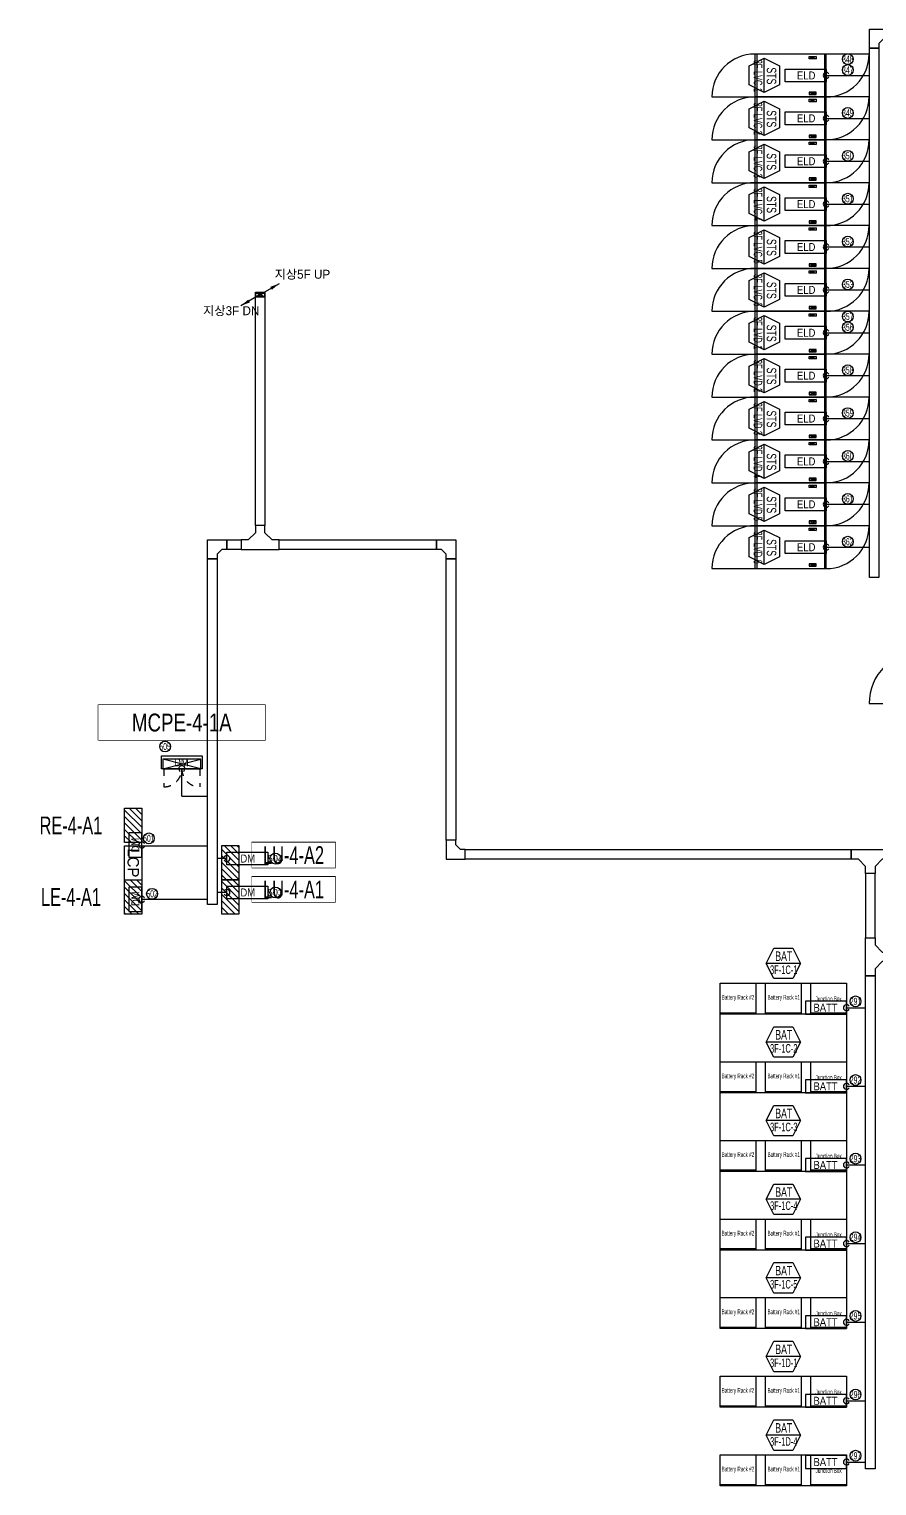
# Model space of a CAD drawing. Header units: millimetres. Extents: x 89450 to 753248, y -530175 to 1209785.
# Drawn here: x 265145 to 282938, y 386500 to 417072 of the extents above; entities that cross this region are included whole.
import ezdxf
from ezdxf.enums import TextEntityAlignment as Align

# ---------------------------------------------------------------- set-up
doc = ezdxf.new("R2010")
doc.units = ezdxf.units.MM
doc.header["$LTSCALE"] = 150
doc.linetypes.add('CONTINOUS', pattern=[0])
doc.linetypes.add('D1', pattern=[3, 1, -1, 1])
for name, color, linetype in [('------00 Switch Gear', 3, 'Continuous'), ('------00 Switch Gear_Number', 1, 'Continuous'), ('------01 Distribution Panel', 3, 'Continuous'), ('------01 Distribution Panel_UPS_Emgency', 232, 'Continuous'), ('------01 Motor Control Panel or Center', 4, 'Continuous'), ('------02 Etc Panel', 3, 'Continuous'), ('-----29 Indicator', 1, 'Continuous'), ('-----99 EPMS CABLE DUCT', 4, 'Continuous'), ('-----99 EPMS CONDUIT', 4, 'Continuous'), ('-----99 EPMS DEVICE', 3, 'Continuous')]:
    doc.layers.add(name, color=color, linetype=linetype)
doc.styles.add('ELEC', font='')
doc.styles.get('ELEC').set_extended_font_data('Dotum')

# ---------------------------------------------------------------- blocks, each defined once
blk = doc.blocks.new('A02')
h = blk.add_hatch()
h.set_pattern_fill('ANSI31', color=161, scale=25, style=0)
h.set_pattern_definition([(45, (-2000, -19200), (-56.1266, 56.1266), [])])
h.paths.add_polyline_path([(-300, 300), (-300, 0), (300, 0), (300, 300)])
at = {"color": 161}
blk.add_lwpolyline([(300, 0), (-300, 0), (-300, 300), (300, 300)], close=True, dxfattribs=at)
blk = doc.blocks.new('MCP_EQUIPMENT-2')
at = {"color": 161}
for p, q in [((200, 400), (0, -400)), ((200, -400), (0, 400))]:
    blk.add_line(p, q, dxfattribs=at)
at = {"color": 161, "linetype": 'D1'}
for p, q in [((200, 380), (580, 380)), ((200, -380), (580, -380))]:
    blk.add_line(p, q, dxfattribs=at)
at = {"color": 161}
blk.add_lwpolyline([(200, 400), (0, 400), (0, -400), (200, -400)], close=True, dxfattribs=at)
at = {"color": 161, "linetype": 'D1'}
for centre, start, end in [((200, 380), 270, 0), ((200, -380), 0, 90)]:
    blk.add_arc(centre, 380, start, end, dxfattribs=at)
blk = doc.blocks.new('A07')
at = {"color": 8}
blk.add_lwpolyline([(-300, 0), (-300, 300), (300, 300), (300, 0)], close=True, dxfattribs=at)
at = {"color": 8, "style": 'ELEC'}
blk.add_text('LCP', height=200, rotation=360, dxfattribs=at).set_placement((0, 150), align=Align.MIDDLE)
blk = doc.blocks.new('zw$32E')
for p, q in [((100, 0), (0, 0)), ((0, 0), (0, -400)), ((100, -75), (100, 0)), ((175, -150), (100, -75)), ((250, -150), (175, -150)), ((250, -250), (250, -150)), ((100, -325), (175, -250)), ((175, -250), (250, -250)), ((0, -400), (100, -400)), ((100, -400), (100, -325))]:
    blk.add_line(p, q)
blk = doc.blocks.new('A$C2e8f9a8b')
at = {"color": 0}
blk.add_line((30, 750), (30, 0), dxfattribs=at)
blk.add_lwpolyline([(650, 0), (0, 0), (0, 750), (650, 750)], close=True, dxfattribs=at)
blk = doc.blocks.new('1100x2200')
at = {"layer": '------00 Switch Gear', "color": 161}
for p, q in [((-2160, 0), (-2160, 1100)), ((-1990, 1050), (-1840, 1000)), ((-1840, 1050), (-1990, 1000)), ((1100, 1100), (-42, 1100)), ((-40, 0), (-40, 1100)), ((-3300, 0), (-2158, 0)), ((-1990, 50), (-1840, 100)), ((-1840, 50), (-1990, 100))]:
    blk.add_line(p, q, dxfattribs=at)
at = {"layer": '------00 Switch Gear', "color": 161, "elevation": 0}
for points in [[(0, 0), (0, 1100), (-2200, 1100), (-2200, 0)], [(-1840, 1050), (-1990, 1050), (-1990, 1000), (-1840, 1000)], [(-1840, 50), (-1990, 50), (-1990, 100), (-1840, 100)]]:
    blk.add_lwpolyline(points, close=True, dxfattribs=at)
at = {"layer": '------00 Switch Gear', "color": 161}
for centre, start, end in [((-2200, 0), 90, 180), ((0, 1100), 270, 0)]:
    blk.add_arc(centre, 1100, start, end, dxfattribs=at)
blk = doc.blocks.new('900X1500')
at = {"layer": '------00 Switch Gear', "color": 0}
for p, q in [((-1460, 900), (-1460, 0)), ((-210, 850), (-360, 800)), ((-360, 850), (-210, 800)), ((900, 900), (-42, 900)), ((-40, 900), (-40, 0)), ((-2400, 0), (-1458, 0)), ((-210, 50), (-360, 100)), ((-360, 50), (-210, 100))]:
    blk.add_line(p, q, dxfattribs=at)
at = {"layer": '------00 Switch Gear', "color": 0, "elevation": 0}
for points in [[(-1500, 900), (-1500, 0), (0, 0), (0, 900)], [(-360, 850), (-210, 850), (-210, 800), (-360, 800)], [(-360, 50), (-210, 50), (-210, 100), (-360, 100)]]:
    blk.add_lwpolyline(points, close=True, dxfattribs=at)
at = {"layer": '------00 Switch Gear', "color": 0}
for centre, start, end in [((-1500, 0), 90, 180), ((0, 900), 270, 0)]:
    blk.add_arc(centre, 900, start, end, dxfattribs=at)

msp = doc.modelspace()

# ---------------------------------------------------------------- linework, layer by layer
at = {"layer": '------00 Switch Gear', "color": 161, "elevation": 0}
msp.add_lwpolyline([(279650, 389800), (279650, 397050), (282300, 397050), (282300, 389800), (279650, 389800)], dxfattribs=at)
for points in [[(282300, 397050), (282300, 396400), (279650, 396400), (279650, 397050)], [(282300, 395400), (282300, 394750), (279650, 394750), (279650, 395400)], [(282300, 393750), (282300, 393100), (279650, 393100), (279650, 393750)], [(282300, 392100), (282300, 391450), (279650, 391450), (279650, 392100)], [(282300, 387150), (282300, 386500), (279650, 386500), (279650, 387150)]]:
    msp.add_lwpolyline(points, close=True, dxfattribs=at)
at = {"layer": '------00 Switch Gear', "color": 161}
for points in [[(282300, 390450), (282300, 389800), (279650, 389800), (279650, 390450)], [(282300, 388800), (282300, 388150), (279650, 388150), (279650, 388800)]]:
    msp.add_lwpolyline(points, close=True, dxfattribs=at)
at = {"layer": '------00 Switch Gear_Number', "elevation": 0}
for points in [[(280576, 415740), (280576, 416460), (280896, 416300), (280896, 415900), (280576, 415740), (280256, 415900), (280256, 416300), (280576, 416460)], [(280576, 414840), (280576, 415560), (280896, 415400), (280896, 415000), (280576, 414840), (280256, 415000), (280256, 415400), (280576, 415560)], [(280576, 413940), (280576, 414660), (280896, 414500), (280896, 414100), (280576, 413940), (280256, 414100), (280256, 414500), (280576, 414660)], [(280576, 413040), (280576, 413760), (280896, 413600), (280896, 413200), (280576, 413040), (280256, 413200), (280256, 413600), (280576, 413760)], [(280576, 412140), (280576, 412860), (280896, 412700), (280896, 412300), (280576, 412140), (280256, 412300), (280256, 412700), (280576, 412860)], [(280576, 411240), (280576, 411960), (280896, 411800), (280896, 411400), (280576, 411240), (280256, 411400), (280256, 411800), (280576, 411960)], [(281335, 397465), (280615, 397465), (280775, 397785), (281175, 397785), (281335, 397465), (281175, 397145), (280775, 397145), (280615, 397465)], [(281335, 395815), (280615, 395815), (280775, 396135), (281175, 396135), (281335, 395815), (281175, 395495), (280775, 395495), (280615, 395815)], [(281335, 394165), (280615, 394165), (280775, 394485), (281175, 394485), (281335, 394165), (281175, 393845), (280775, 393845), (280615, 394165)], [(281335, 392515), (280615, 392515), (280775, 392835), (281175, 392835), (281335, 392515), (281175, 392195), (280775, 392195), (280615, 392515)], [(281335, 387565), (280615, 387565), (280775, 387885), (281175, 387885), (281335, 387565), (281175, 387245), (280775, 387245), (280615, 387565)]]:
    msp.add_lwpolyline(points, dxfattribs=at)
at = {"layer": '------00 Switch Gear_Number'}
for points in [[(280576, 410340), (280576, 411060), (280896, 410900), (280896, 410500), (280576, 410340), (280256, 410500), (280256, 410900), (280576, 411060)], [(280576, 409440), (280576, 410160), (280896, 410000), (280896, 409600), (280576, 409440), (280256, 409600), (280256, 410000), (280576, 410160)], [(280576, 408540), (280576, 409260), (280896, 409100), (280896, 408700), (280576, 408540), (280256, 408700), (280256, 409100), (280576, 409260)], [(280576, 407640), (280576, 408360), (280896, 408200), (280896, 407800), (280576, 407640), (280256, 407800), (280256, 408200), (280576, 408360)], [(280576, 406740), (280576, 407460), (280896, 407300), (280896, 406900), (280576, 406740), (280256, 406900), (280256, 407300), (280576, 407460)], [(280576, 405840), (280576, 406560), (280896, 406400), (280896, 406000), (280576, 405840), (280256, 406000), (280256, 406400), (280576, 406560)], [(281335, 390865), (280615, 390865), (280775, 391185), (281175, 391185), (281335, 390865), (281175, 390545), (280775, 390545), (280615, 390865)], [(281335, 389215), (280615, 389215), (280775, 389535), (281175, 389535), (281335, 389215), (281175, 388895), (280775, 388895), (280615, 389215)]]:
    msp.add_lwpolyline(points, dxfattribs=at)
at = {"layer": '------01 Distribution Panel_UPS_Emgency', "color": 1, "elevation": 0}
for points in [[(269818, 399475), (271573, 399475), (271573, 400000), (269818, 400000)], [(269818, 398755), (271573, 398755), (271573, 399280), (269818, 399280)]]:
    msp.add_lwpolyline(points, close=True, dxfattribs=at)
at = {"layer": '------01 Motor Control Panel or Center', "linetype": 'CONTINOUS'}
msp.add_lwpolyline([(270102, 402890), (270102, 402150), (266598, 402150), (266598, 402890)], close=True, dxfattribs=at)
at = {"layer": '------02 Etc Panel'}
for p, q in [((267510, 399935), (268892, 399935)), ((267510, 398810), (268892, 398810))]:
    msp.add_line(p, q, dxfattribs=at)
at = {"layer": '-----29 Indicator'}
for centre in [(282328, 416441), (282328, 416214), (282328, 415314), (282328, 414414), (282328, 413514), (282328, 412614), (282328, 411714), (282328, 411041), (282328, 410814), (282328, 409914), (282328, 409014), (282328, 408114), (282328, 407214), (282328, 406314), (267658, 400089), (267726, 398925), (282490, 396667, 0), (282490, 395017, 0), (282490, 393367, 0), (282490, 391717, 0), (282490, 390067, 0), (282490, 388417, 0), (282490, 387132, 0)]:
    msp.add_circle(centre, 114, dxfattribs=at)
at = {"layer": '-----99 EPMS CABLE DUCT'}
for p, q in [((269903, 411540), (270083, 411460)), ((269903, 411460), (270083, 411540)), ((269993, 411500), (270399, 411734)), ((269993, 411500), (269587, 411266))]:
    msp.add_line(p, q, dxfattribs=at)
at = {"layer": '-----99 EPMS CABLE DUCT', "elevation": 0}
for points in [[(282980, 416672), (282780, 416672), (282780, 417072), (283180, 417072), (283180, 416872), (283080, 416872), (282980, 416772), (282980, 416672)], [(269092, 405953), (268892, 405953), (268892, 406353), (269292, 406353), (269292, 406153), (269192, 406153), (269092, 406053), (269092, 405953)], [(273698, 406153), (273698, 406353), (274098, 406353), (274098, 405953), (273898, 405953), (273898, 406053), (273798, 406153), (273698, 406153)], [(273698, 406153), (273698, 406353), (274098, 406353), (274098, 405953), (273898, 405953), (273898, 406053), (273798, 406153), (273698, 406153)], [(274098, 400052), (273898, 400052), (273898, 399652), (274298, 399652), (274298, 399852), (274198, 399852), (274098, 399952), (274098, 400052)]]:
    msp.add_lwpolyline(points, dxfattribs=at)
at = {"layer": '-----99 EPMS CABLE DUCT'}
msp.add_lwpolyline([(282780, 416672), (282980, 416672), (282980, 405566), (282780, 405566)], close=True, dxfattribs=at)
at = {"layer": '-----99 EPMS CABLE DUCT', "elevation": 0}
for points in [[(269893, 411550), (270093, 411550), (270093, 406653), (269893, 406653)], [(269893, 411550), (270093, 411550), (270093, 411450), (269893, 411450)], [(269903, 411540), (270083, 411540), (270083, 411460), (269903, 411460)], [(269292, 406353), (269593, 406353), (269593, 406153), (269292, 406153)], [(270393, 406353), (273698, 406353), (273698, 406153), (270393, 406153)], [(273898, 405953), (274098, 405953), (274098, 400052), (273898, 400052)], [(274298, 399852), (282400, 399852), (282400, 399652), (274298, 399652)], [(282700, 398004), (282900, 398004), (282900, 399352), (282700, 399352)], [(282700, 397204), (282900, 397204), (282900, 386855), (282700, 386855)]]:
    msp.add_lwpolyline(points, close=True, dxfattribs=at)
for points in [[(270399, 411734, 0, 70, 0), (270223, 411633, 40, 40, 0)], [(269587, 411266, 0, 70, 0), (269763, 411367, 40, 40, 0)]]:
    msp.add_lwpolyline(points, format="xyseb", dxfattribs=at)
at = {"layer": '-----99 EPMS CABLE DUCT'}
msp.add_circle((269993, 411500), 10, dxfattribs=at)
at = {"layer": '-----99 EPMS CONDUIT'}
for p, q in [((281876, 416100), (282780, 416100)), ((281876, 415200), (282780, 415200)), ((281876, 414300), (282780, 414300)), ((281876, 413400), (282780, 413400)), ((281876, 412500), (282780, 412500)), ((281876, 411600), (282780, 411600)), ((281876, 410700), (282780, 410700)), ((281876, 409800), (282780, 409800)), ((281876, 408900), (282780, 408900)), ((281876, 408000), (282780, 408000)), ((281876, 407100), (282780, 407100)), ((281876, 406200), (282780, 406200)), ((268350, 400973), (268350, 401550)), ((268350, 400973), (268892, 400973)), ((282300, 396535, 0), (282700, 396535, 0)), ((282300, 394885, 0), (282700, 394885, 0)), ((282300, 393235, 0), (282700, 393235, 0)), ((282300, 391585, 0), (282700, 391585, 0)), ((282300, 389935), (282700, 389935)), ((282300, 388285), (282700, 388285)), ((282300, 387000), (282700, 387000))]:
    msp.add_line(p, q, dxfattribs=at)
for points in [[(269294, 399665, 0), (269092, 399665, 0)], [(269294, 398953, 0), (269092, 398953, 0)]]:
    msp.add_polyline3d(points, dxfattribs=at)
for centre, start, end in [((281876, 416100), 30, 330), ((281876, 415200), 30, 330), ((281876, 414300), 30, 330), ((281876, 413400), 30, 330), ((281876, 412500), 30, 330), ((281876, 411600), 30, 330), ((281876, 410700), 30, 330), ((281876, 409800), 30, 330), ((281876, 408900), 30, 330), ((281876, 408000), 30, 330), ((281876, 407100), 30, 330), ((281876, 406200), 30, 330), ((268350, 401550), 300, 240), ((267510, 399950), 30, 330), ((269294, 399665, 0), 210, 150), ((269294, 398953, 0), 210, 150), ((267510, 398810), 30, 330), ((267510, 398810), 30, 330), ((282300, 396535, 0), 30, 330), ((282300, 394885, 0), 30, 330), ((282300, 393235, 0), 30, 330), ((282300, 391585, 0), 30, 330), ((282300, 389935), 30, 330), ((282300, 388285), 30, 330), ((282300, 387000), 30, 330)]:
    msp.add_arc(centre, 63.8, start, end, dxfattribs=at)
at = {"layer": '-----99 EPMS DEVICE', "color": 2, "elevation": 0}
for points in [[(281016, 416235), (281876, 416235), (281876, 415965), (281016, 415965)], [(281016, 415335), (281876, 415335), (281876, 415065), (281016, 415065)], [(281016, 414435), (281876, 414435), (281876, 414165), (281016, 414165)], [(281016, 413535), (281876, 413535), (281876, 413265), (281016, 413265)], [(281016, 412635), (281876, 412635), (281876, 412365), (281016, 412365)], [(281016, 411735), (281876, 411735), (281876, 411465), (281016, 411465)], [(281016, 410835), (281876, 410835), (281876, 410565), (281016, 410565)], [(281016, 409935), (281876, 409935), (281876, 409665), (281016, 409665)], [(281016, 409035), (281876, 409035), (281876, 408765), (281016, 408765)], [(281016, 408135), (281876, 408135), (281876, 407865), (281016, 407865)], [(281016, 407235), (281876, 407235), (281876, 406965), (281016, 406965)], [(281016, 406335), (281876, 406335), (281876, 406065), (281016, 406065)], [(267240, 400207), (267240, 399693), (267510, 399693), (267510, 400207)], [(267240, 399067), (267240, 398553), (267510, 398553), (267510, 399067)], [(267240, 399067), (267240, 398553), (267510, 398553), (267510, 399067)]]:
    msp.add_lwpolyline(points, close=True, dxfattribs=at)
at = {"layer": '-----99 EPMS DEVICE', "color": 2}
msp.add_lwpolyline([(268780, 401550), (267920, 401550), (267920, 401820), (268780, 401820)], close=True, dxfattribs=at)
at = {"layer": '-----99 EPMS DEVICE', "elevation": 0}
for points in [[(282300, 396670), (281440, 396670), (281440, 396400), (282300, 396400)], [(282300, 395020), (281440, 395020), (281440, 394750), (282300, 394750)], [(282300, 393370), (281440, 393370), (281440, 393100), (282300, 393100)], [(282300, 391720), (281440, 391720), (281440, 391450), (282300, 391450)], [(282300, 390070), (281440, 390070), (281440, 389800), (282300, 389800)], [(282300, 388420), (281440, 388420), (281440, 388150), (282300, 388150)], [(282300, 387134), (281440, 387134), (281440, 386865), (282300, 386865)]]:
    msp.add_lwpolyline(points, close=True, dxfattribs=at)

# ---------------------------------------------------------------- block references
at = {"layer": '------00 Switch Gear', "color": 161}
for p in [(281876, 415650), (281876, 414750), (281876, 413850), (281876, 412950), (281876, 412050), (281876, 411150), (281876, 410250, 0), (281876, 409350, 0), (281876, 408450, 0), (281876, 407550, 0), (281876, 406650, 0), (281876, 405750, 0)]:
    msp.add_blockref('900X1500', p, dxfattribs=at)
at = {"layer": '------00 Switch Gear', "rotation": 180}
msp.add_blockref('1100x2200', (283876, 404018), dxfattribs=at)
at = {"layer": '------00 Switch Gear', "color": 161, "rotation": 89.99999999999999}
for p in [(280400, 396400), (281350, 396400), (282300, 396400), (280400, 394750), (281350, 394750), (282300, 394750), (280400, 393100), (281350, 393100), (282300, 393100), (280400, 391450), (281350, 391450), (282300, 391450), (280400, 389800), (281350, 389800), (282300, 389800), (280400, 388150), (281350, 388150), (282300, 388150), (280400, 386500), (281350, 386500), (282300, 386500)]:
    msp.add_blockref('A$C2e8f9a8b', p, dxfattribs=at)
at = {"layer": '------01 Distribution Panel', "xscale": 1.2, "yscale": 1.2, "zscale": 1.2, "rotation": 270}
for p in [(267150, 400360), (267150, 398860)]:
    msp.add_blockref('A02', p, dxfattribs=at)
at = {"layer": '------01 Distribution Panel_UPS_Emgency', "xscale": 1.2, "yscale": 1.2, "zscale": 1.2, "rotation": 270}
for p in [(269190, 399580), (269190, 398860)]:
    msp.add_blockref('A02', p, dxfattribs=at)
at = {"layer": '------01 Motor Control Panel or Center', "rotation": 270}
msp.add_blockref('MCP_EQUIPMENT-2', (268350, 401750), dxfattribs=at)
at = {"layer": '------02 Etc Panel', "color": 8, "xscale": 1.2, "yscale": 1.2, "zscale": 1.2, "rotation": 270}
msp.add_blockref('A07', (267150, 399575), dxfattribs=at)
at = {"layer": '-----99 EPMS CABLE DUCT', "zscale": 2}
for p, xscale, yscale, rotation in [((269593, 406153), 2, 2, 89.99999999999993), ((282400, 399852), -1.999999999999999, 1.999999999999999, 89.99999999999977), ((282700, 397204), -2, 2, 180)]:
    msp.add_blockref('zw$32E', p, dxfattribs=dict(at, xscale=xscale, yscale=yscale, rotation=rotation))

# ---------------------------------------------------------------- texts
at = {"layer": '------00 Switch Gear', "color": 161, "style": 'ELEC', "width": 0.6}
for s, p in [('Battery Rack #2', (280022, 396753)), ('Battery Rack #1', (280984, 396753)), ('Junction Box', (281925, 396722)), ('Battery Rack #2', (280022, 395103)), ('Battery Rack #1', (280984, 395103)), ('Junction Box', (281925, 395072)), ('Battery Rack #2', (280022, 393453)), ('Battery Rack #1', (280984, 393453)), ('Junction Box', (281925, 393422)), ('Battery Rack #2', (280022, 391803)), ('Battery Rack #1', (280984, 391803)), ('Junction Box', (281925, 391772)), ('Battery Rack #2', (280022, 390153)), ('Battery Rack #1', (280984, 390153)), ('Junction Box', (281925, 390122)), ('Battery Rack #2', (280022, 388503)), ('Battery Rack #1', (280984, 388503)), ('Junction Box', (281925, 388472)), ('Battery Rack #2', (280022, 386853)), ('Battery Rack #1', (280984, 386853)), ('Junction Box', (281925, 386822))]:
    msp.add_text(s, height=100, dxfattribs=at).set_placement(p, align=Align.MIDDLE_CENTER)
at = {"layer": '------00 Switch Gear_Number', "color": 0, "style": 'ELEC'}
for s, height, width, p in [('3F-LVC-1', 180, 0.6, (280443, 416091)), ('STS', 200, 0.7, (280727, 416091)), ('3F-LVC-2', 180, 0.6, (280443, 415191)), ('STS', 200, 0.7, (280727, 415191)), ('3F-LVC-3', 180, 0.6, (280443, 414291)), ('STS', 200, 0.7, (280727, 414291)), ('3F-LVC-4', 180, 0.6, (280443, 413391)), ('STS', 200, 0.7, (280727, 413391)), ('3F-LVC-5', 180, 0.6, (280443, 412491)), ('STS', 200, 0.7, (280727, 412491)), ('3F-LVC-6', 180, 0.6, (280443, 411591)), ('STS', 200, 0.7, (280727, 411591)), ('3F-LVD-1', 180, 0.6, (280443, 410691)), ('STS', 200, 0.7, (280727, 410691)), ('3F-LVD-2', 180, 0.6, (280443, 409791)), ('STS', 200, 0.7, (280727, 409791)), ('3F-LVD-3', 180, 0.6, (280443, 408891)), ('STS', 200, 0.7, (280727, 408891)), ('3F-LVD-4', 180, 0.6, (280443, 407991)), ('STS', 200, 0.7, (280727, 407991)), ('3F-LVD-5', 180, 0.6, (280443, 407091)), ('STS', 200, 0.7, (280727, 407091)), ('3F-LVD-6', 180, 0.6, (280443, 406191)), ('STS', 200, 0.7, (280727, 406191))]:
    msp.add_text(s, height=height, rotation=270, dxfattribs=dict(at, width=width)).set_placement(p, align=Align.MIDDLE_CENTER)
for s, height, width, p in [('BAT', 200, 0.7, (280984, 397616)), ('3F-1C-1', 180, 0.6, (280984, 397332)), ('BAT', 200, 0.7, (280984, 395966)), ('3F-1C-2', 180, 0.6, (280984, 395682)), ('BAT', 200, 0.7, (280984, 394316)), ('3F-1C-3', 180, 0.6, (280984, 394032)), ('BAT', 200, 0.7, (280984, 392666)), ('3F-1C-4', 180, 0.6, (280984, 392382)), ('BAT', 200, 0.7, (280984, 391016)), ('3F-1C-5', 180, 0.6, (280984, 390732)), ('BAT', 200, 0.7, (280984, 389366)), ('3F-1D-1', 180, 0.6, (280984, 389082)), ('BAT', 200, 0.7, (280984, 387716)), ('3F-1D-4', 180, 0.6, (280984, 387432))]:
    msp.add_text(s, height=height, dxfattribs=dict(at, width=width)).set_placement(p, align=Align.MIDDLE_CENTER)
at = {"layer": '-----29 Indicator', "style": 'ELEC', "width": 0.6}
for s, p in [('348', (282328, 416441)), ('347', (282328, 416214)), ('349', (282328, 415314)), ('350', (282328, 414414)), ('351', (282328, 413514)), ('352', (282328, 412614)), ('353', (282328, 411714)), ('357', (282328, 411041)), ('356', (282328, 410814)), ('358', (282328, 409914)), ('359', (282328, 409014)), ('360', (282328, 408114)), ('361', (282328, 407214)), ('362', (282328, 406314))]:
    msp.add_text(s, height=150, rotation=360, dxfattribs=at).set_placement(p, align=Align.MIDDLE_CENTER)
for s, p in [('501', (267658, 400089)), ('502', (267726, 398925)), ('291', (282490, 396667, 0)), ('292', (282490, 395017, 0)), ('293', (282490, 393367, 0)), ('294', (282490, 391717, 0)), ('295', (282490, 390067, 0)), ('296', (282490, 388417, 0)), ('297', (282490, 387132, 0))]:
    msp.add_text(s, height=150, dxfattribs=at).set_placement(p, align=Align.MIDDLE_CENTER)
at = {"layer": '-----99 EPMS CABLE DUCT', "style": 'ELEC'}
for s, p in [('지상5F UP', (270298, 411834)), ('지상3F DN', (268797, 411069))]:
    msp.add_text(s, height=187.7, dxfattribs=at).set_placement(p)
at = {"layer": '-----99 EPMS DEVICE', "color": 2, "style": 'ELEC', "width": 0.9}
for s, rotation, p in [('ELD', 360, (281455, 416100)), ('ELD', 360, (281455, 415200)), ('ELD', 360, (281455, 414300)), ('ELD', 360, (281455, 413400)), ('ELD', 360, (281455, 412500)), ('ELD', 360, (281455, 411600)), ('ELD', 360, (281455, 410700)), ('ELD', 360, (281455, 409800)), ('ELD', 360, (281455, 408900)), ('ELD', 360, (281455, 408000)), ('ELD', 360, (281455, 407100)), ('ELD', 360, (281455, 406200)), ('DM', 90, (267375, 399945)), ('DM', 90, (267375, 398821)), ('DM', 90, (267375, 398821))]:
    msp.add_text(s, height=168, rotation=rotation, dxfattribs=at).set_placement(p, align=Align.MIDDLE)
msp.add_text('DM', height=168, dxfattribs=at).set_placement((268341, 401684), align=Align.MIDDLE)
at = {"layer": '-----99 EPMS DEVICE', "style": 'ELEC', "width": 0.9}
for p in [(281861, 396535, 0), (281861, 394885, 0), (281861, 393235, 0), (281861, 391585, 0), (281861, 389935), (281861, 388285), (281861, 387000)]:
    msp.add_text('BATT', height=168, dxfattribs=at).set_placement(p, align=Align.MIDDLE)

# ---------------------------------------------------------------- wipeouts: each hides what was drawn before it
at = {"color": 1}
for points in [[(265145, 400097), (266900, 400097), (266900, 400622), (265145, 400622)], [(265145, 398597), (266900, 398597), (266900, 399122), (265145, 399122)]]:
    msp.add_wipeout(points, dxfattribs=at).dxf.layer = '------01 Distribution Panel'

# ---------------------------------------------------------------- next in the draw order: texts
at = {"layer": '------01 Distribution Panel', "style": 'ELEC', "width": 0.7}
for s, p in [('RE-4-A1', (266023, 400360)), ('LE-4-A1', (266023, 398860))]:
    msp.add_text(s, height=375, dxfattribs=at).set_placement(p, align=Align.MIDDLE_CENTER)

# ---------------------------------------------------------------- next in the draw order: wipeouts: each hides what was drawn before it
at = {"color": 1}
for points in [[(269818, 399475), (271573, 399475), (271573, 400000), (269818, 400000)], [(269818, 398755), (271573, 398755), (271573, 399280), (269818, 399280)]]:
    msp.add_wipeout(points, dxfattribs=at).dxf.layer = '------01 Distribution Panel_UPS_Emgency'
msp.add_wipeout([(266598, 402890), (270102, 402890), (270102, 402150), (266598, 402150)]).dxf.layer = '------01 Motor Control Panel or Center'

# ---------------------------------------------------------------- next in the draw order: linework, layer by layer
at = {"layer": '-----29 Indicator'}
for centre in [(267999, 402016), (270313, 399665, 0), (270313, 398953, 0)]:
    msp.add_circle(centre, 114, dxfattribs=at)
at = {"layer": '-----99 EPMS CABLE DUCT', "elevation": 0}
msp.add_lwpolyline([(268892, 405953), (269092, 405953), (269092, 398698), (268892, 398698)], close=True, dxfattribs=at)
at = {"layer": '-----99 EPMS DEVICE', "color": 2, "elevation": 0}
for points in [[(269294, 399800), (270154, 399800), (270154, 399531), (269294, 399531)], [(269294, 399088), (270154, 399088), (270154, 398818), (269294, 398818)]]:
    msp.add_lwpolyline(points, close=True, dxfattribs=at)

# ---------------------------------------------------------------- next in the draw order: texts
at = {"layer": '------01 Distribution Panel_UPS_Emgency', "style": 'ELEC', "width": 0.7}
for s, p in [('LU-4-A2', (270695, 399737)), ('LU-4-A1', (270695, 399017))]:
    msp.add_text(s, height=375, dxfattribs=at).set_placement(p, align=Align.MIDDLE_CENTER)
at = {"layer": '------01 Motor Control Panel or Center', "linetype": 'CONTINOUS', "style": 'ELEC', "width": 0.8}
msp.add_text('MCPE-4-1A', height=375, dxfattribs=at).set_placement((268350, 402520), align=Align.MIDDLE)
at = {"layer": '-----29 Indicator', "style": 'ELEC', "width": 0.6}
msp.add_text('505', height=150, dxfattribs=at).set_placement((267999, 402016), align=Align.MIDDLE_CENTER)
at = {"layer": '-----29 Indicator', "style": 'ELEC'}
for s, p in [('504', (270313, 399665, 0)), ('503', (270313, 398953, 0))]:
    msp.add_text(s, height=150, dxfattribs=at).set_placement(p, align=Align.MIDDLE_CENTER)
at = {"layer": '-----99 EPMS DEVICE', "color": 2, "style": 'ELEC', "width": 0.9}
for p in [(269734, 399666, 0), (269734, 398953, 0)]:
    msp.add_text('DM', height=168, dxfattribs=at).set_placement(p, align=Align.MIDDLE)

doc.saveas('drawing.dxf')
